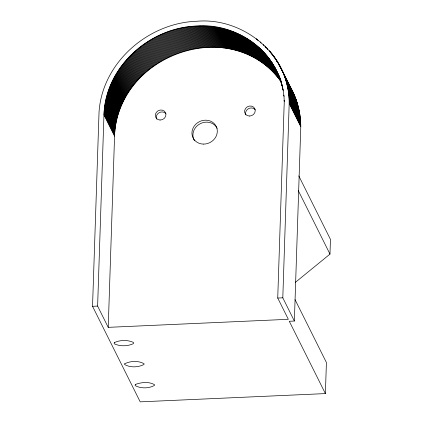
<?xml version="1.0" encoding="UTF-8"?>
<svg xmlns="http://www.w3.org/2000/svg" width="423" height="423" viewBox="0 0 423 423"><rect width="100%" height="100%" fill="white"/><g stroke="black" fill="none" stroke-linecap="round" stroke-linejoin="round"><path stroke-width="0.63" d="M325.393 393.591L289.29 321.269L294.366 321.041L282.807 297.818L289.195 103.503C290.548 55.408 243.521 17.116 196.991 21.25C148.373 22.731 102.287 62.482 99.045 111.984L92.542 306.305L140.203 401.85L325.393 393.591L326.413 362.522L295.032 299.606M294.366 321.041L300.779 126.726C300.753 111.825 296.581 96.936 288.676 84.299M295.471 282.278L329.977 254.112L330.458 239.397L298.781 175.894M97.618 306.078L103.958 114.897C105.311 66.829 149.805 27.395 196.832 26.03C242.194 22.197 287.101 59.913 284.076 106.866L277.731 298.041L288.338 319.312L108.225 327.344L97.618 306.078L92.542 306.305M108.225 327.344L114.564 136.164C116.621 55.022 231.968 13.367 280.861 81.364M277.731 298.041L282.807 297.818M279.772 65.724L293.076 92.373M279.037 64.381L294.027 94.466M278.281 63.048L294.63 95.873M277.493 61.726L280.497 67.611M281.073 68.769L282.522 71.672M283.336 73.364L294.916 96.587M277.091 61.076L277.959 62.816M278.54 63.979L279.989 66.882M283.616 74.078L295.201 97.301M276.97 61.007L277.551 62.165M278.133 63.328L278.709 64.492M283.896 74.792L295.746 98.733M276.267 59.78L277.425 62.102M284.425 76.23L296.01 99.453M275.849 59.141L277.583 62.62M284.684 76.954L296.269 100.177M275.421 58.501L276.579 60.822M274.987 57.866L275.854 59.611M284.933 77.679L296.518 100.901M285.176 78.408L296.761 101.631M274.548 57.237L275.415 58.977M285.409 79.138L296.994 102.361M274.099 56.613L274.971 58.353M273.649 55.989L274.516 57.734M285.641 79.873L297.221 103.096M285.858 80.608L297.443 103.831M273.189 55.371L274.062 57.116M272.729 54.757L273.306 55.921M286.075 81.348L297.66 104.571M286.281 82.088L297.866 105.311M272.259 54.149L272.835 55.313M286.482 82.829L298.067 106.051M271.783 53.547L272.359 54.71M286.678 83.574L298.257 106.797M271.302 52.949L271.878 54.107M286.863 84.325L298.448 107.542M270.81 52.352L271.682 54.091M287.043 85.071L298.627 108.293M270.318 51.759L270.894 52.923M287.212 85.821L298.797 109.044M269.816 51.172L270.688 52.912M287.381 86.578L298.961 109.795M269.314 50.591L269.89 51.754M287.534 87.328L299.119 110.551M287.688 88.084L299.273 111.307M287.83 88.846L299.415 112.069M287.968 89.602L299.553 112.825M267.236 48.307L267.817 49.47M288.095 90.363L299.68 113.586M266.702 47.751L267.283 48.909M288.216 91.13L299.801 114.353M288.333 91.891L299.918 115.114M265.618 46.646L266.199 47.81M288.444 92.658L300.023 115.881M265.068 46.102L265.649 47.265M288.544 93.425L300.124 116.648M288.634 94.197L300.219 117.42M288.724 94.964L300.304 118.186M263.386 44.5L263.968 45.658M274.855 67.495L279.492 76.759M274.146 66.226L279.783 77.568M273.417 64.973L280.359 78.826M288.803 95.735L300.383 118.958M273.041 64.349L280.312 78.99M272.275 63.117L280.322 79.09M271.883 62.504L280.724 80.227M288.872 96.507L300.457 119.73M271.481 61.895L281.205 81.39M271.08 61.293L281.099 81.38M270.667 60.695L280.983 81.369M288.935 97.285L300.52 120.502M280.312 80.143L281.2 81.914M270.249 60.098L281.422 82.607M269.832 59.506L280.438 80.772M269.403 58.919L280.01 80.185M280.75 81.528L281.639 83.299M288.994 98.057L300.579 121.279M280.962 82.226L281.549 83.405M268.97 58.332L279.577 79.598M281.163 82.924L282.051 84.695M268.531 57.75L279.138 79.022M289.046 98.834L300.626 122.051M260.478 41.93L261.06 43.088M268.082 57.174L278.694 78.445M281.549 84.325L282.437 86.096M267.632 56.603L278.244 77.869M281.734 85.034L282.321 86.213M289.089 99.606L300.674 122.829M267.177 56.037L277.784 77.303M281.908 85.737L282.501 86.921M266.717 55.471L277.324 76.737M289.126 100.383L300.705 123.606M266.247 54.911L276.859 76.177M282.241 87.159L282.834 88.338M265.776 54.356L276.383 75.622M289.152 101.166L300.737 124.383M265.295 53.806L275.907 75.072M282.548 88.587L283.14 89.766M289.173 101.943L300.758 125.166M264.814 53.261L275.421 74.527M282.691 89.301L283.283 90.485M264.322 52.716L274.934 73.983M289.189 102.72L300.769 125.943M257.443 39.487L258.025 40.65M263.83 52.177L274.437 73.443M263.328 51.643L273.94 72.909M289.195 103.503L300.779 126.726M262.826 51.114L273.432 72.381M262.313 50.591L272.925 71.857M256.195 38.551L256.772 39.714M261.8 50.073L272.407 71.339M261.282 49.554L271.889 70.821M260.753 49.047L271.36 70.313M283.59 95.085L284.177 96.264M260.224 48.539L270.831 69.806M259.685 48.037L270.297 69.303M259.146 47.54L269.752 68.812M258.601 47.048L269.208 68.32M258.051 46.562L268.658 67.833M257.496 46.081L268.103 67.347M256.935 45.605L267.542 66.871M284.018 100.209L284.605 101.393M256.37 45.134L266.976 66.4M255.799 44.669L266.405 65.935M255.222 44.203L265.834 65.47M254.646 43.749L265.253 65.015M254.059 43.294L264.671 64.566M253.472 42.85L264.079 64.116M252.88 42.411L263.487 63.677M252.282 41.972L262.889 63.239M251.68 41.544L262.286 62.81M251.072 41.116L261.684 62.382M250.464 40.698L261.07 61.964M249.845 40.28L260.457 61.547M249.226 39.873L259.838 61.139M248.602 39.466L259.214 60.732M247.978 39.069L258.585 60.336M247.344 38.678L257.956 59.944M246.709 38.287L257.316 59.553M246.07 37.906L256.676 59.172M245.425 37.531L256.037 58.797M244.78 37.161L255.386 58.427M244.124 36.79L254.736 58.062M243.474 36.431L254.08 57.702M242.813 36.077L253.419 57.348M242.152 35.733L252.758 56.999M241.48 35.389L252.092 56.656M240.814 35.051L251.421 56.317M240.137 34.718L250.749 55.984M239.46 34.395L250.072 55.662M238.784 34.073L249.39 55.339M238.096 33.761L248.708 55.027M237.409 33.454L248.015 54.72M236.716 33.153L247.328 54.419M236.023 32.857L246.635 54.123M235.325 32.566L245.937 53.832M234.628 32.28L245.234 53.547M233.924 32.005L244.531 53.272M233.216 31.73L243.828 52.997M232.507 31.466L243.114 52.732M231.793 31.207L242.405 52.473M231.08 30.953L241.686 52.219M230.361 30.705L240.973 51.971M229.641 30.461L240.248 51.728M228.917 30.223L239.524 51.49M228.193 29.996L238.799 51.262M227.463 29.774L238.07 51.04M226.733 29.557L237.34 50.823M225.998 29.346L236.605 50.612M225.263 29.139L235.87 50.406M224.523 28.938L235.13 50.21M223.783 28.748L234.39 50.014M223.037 28.563L233.649 49.829M222.292 28.383L232.904 49.65M221.546 28.209L232.153 49.475M220.795 28.04L231.402 49.311M220.045 27.881L230.651 49.147M219.288 27.728L229.901 48.994M218.532 27.58L229.144 48.846M217.776 27.437L228.383 48.703M217.015 27.299L227.627 48.566M298.294 190.609L329.977 254.112M216.259 27.172L226.865 48.439M215.492 27.051L226.104 48.317M214.731 26.935L225.337 48.201M213.964 26.823L224.571 48.09M213.197 26.718L223.804 47.984M212.425 26.623L223.037 47.889M211.653 26.533L222.265 47.799M210.887 26.448L221.493 47.714M210.109 26.369L220.721 47.635M209.337 26.295L219.944 47.561M208.56 26.231L219.172 47.498M207.783 26.173L218.395 47.439M207.006 26.12L217.618 47.387M206.228 26.073L216.835 47.339M205.451 26.036L216.058 47.302M204.669 26.004L215.275 47.27M203.886 25.977L214.498 47.244M203.103 25.956L213.715 47.223M202.321 25.94L212.933 47.212M201.538 25.935L212.15 47.202M200.756 25.935L211.363 47.202M199.973 25.94L210.58 47.207M199.185 25.951L209.797 47.223M198.403 25.972L209.01 47.239M197.615 25.999L208.227 47.265M196.832 26.03L207.439 47.297M196.045 26.067L206.651 47.334M195.257 26.115L205.869 47.381M194.474 26.163L205.081 47.429M193.686 26.221L204.293 47.487M192.899 26.284L203.511 47.55M192.116 26.358L202.723 47.625M191.328 26.432L201.935 47.699M190.54 26.517L201.152 47.783M189.758 26.607L200.365 47.873M188.97 26.702L199.582 47.968M188.187 26.808L198.794 48.074M187.4 26.913L198.012 48.18M186.617 27.03L197.229 48.296M185.834 27.151L196.441 48.418M185.052 27.278L195.659 48.545M184.269 27.416L194.876 48.682M183.487 27.553L194.099 48.825M182.71 27.701L193.316 48.968M181.927 27.855L192.539 49.121M181.15 28.018L191.756 49.285M180.372 28.182L190.979 49.449M179.595 28.357L190.202 49.623M178.818 28.531L189.43 49.803M178.046 28.716L188.653 49.988M177.274 28.912L187.881 50.178M176.502 29.108L187.109 50.374M175.73 29.314L186.337 50.58M174.958 29.52L185.57 50.786M174.191 29.737L184.803 51.003M173.425 29.959L184.037 51.225M172.663 30.186L183.27 51.458M171.897 30.424L182.509 51.691M171.135 30.662L181.747 51.929M170.379 30.911L180.986 52.177M169.618 31.165L180.23 52.431M168.862 31.424L179.474 52.69M168.111 31.688L178.718 52.954M167.36 31.958L177.967 53.224M166.609 32.238L177.216 53.504M165.858 32.518L176.47 53.784M165.113 32.809L175.725 54.075M164.373 33.105L174.979 54.371M163.627 33.406L174.239 54.673M162.892 33.713L173.499 54.979M162.152 34.025L172.764 55.291M161.417 34.342L172.029 55.609M160.687 34.67L171.294 55.936M159.957 34.998L170.564 56.264M159.233 35.336L169.84 56.603M158.509 35.675L169.115 56.941M157.784 36.024L168.396 57.29M157.065 36.378L167.677 57.644M156.351 36.738L166.958 58.004M155.638 37.102L166.25 58.369M154.929 37.473L165.536 58.739M154.221 37.848L164.833 59.114M153.517 38.229L164.124 59.495M152.819 38.615L163.426 59.881M152.121 39.006L162.728 60.272M151.423 39.402L162.035 60.674M150.736 39.81L161.343 61.076M150.043 40.217L160.655 61.483M149.361 40.629L159.968 61.895M148.679 41.052L159.286 62.318M148.002 41.475L158.609 62.741M147.326 41.903L157.938 63.17M146.659 42.342L157.266 63.609M145.988 42.781L156.6 64.047M145.327 43.225L155.934 64.492M144.666 43.675L155.278 64.946M144.01 44.135L154.617 65.401M143.36 44.595L153.967 65.861M142.71 45.06L153.322 66.326M142.065 45.531L152.677 66.797M141.425 46.007L152.037 67.273M140.79 46.488L151.397 67.754M140.156 46.974L150.768 68.24M139.527 47.466L150.139 68.732M138.903 47.958L149.515 69.229M138.284 48.46L148.891 69.726M137.671 48.968L148.277 70.234M137.057 49.475L147.664 70.741M136.449 49.988L147.061 71.254M135.846 50.511L146.458 71.778M135.249 51.035L145.856 72.301M134.657 51.564L145.263 72.83M134.065 52.092L144.677 73.359M133.483 52.632L144.09 73.898M132.901 53.171L143.508 74.437M132.325 53.721L142.937 74.987M131.754 54.271L142.366 75.537M131.188 54.826L141.8 76.092M130.628 55.381L141.234 76.653M130.073 55.947L140.679 77.213M129.523 56.513L140.129 77.779M128.973 57.084L139.585 78.35M128.433 57.66L139.04 78.927M127.894 58.242L138.506 79.508M127.365 58.823L137.972 80.09M126.837 59.41L137.443 80.682M126.313 60.003L136.925 81.269M125.8 60.6L136.407 81.866M125.287 61.198L135.899 82.464M124.785 61.8L135.392 83.072M124.283 62.408L134.889 83.675M123.786 63.022L134.398 84.288M123.299 63.635L133.906 84.901M122.813 64.254L133.419 85.52M122.332 64.872L132.944 86.139M121.861 65.496L132.468 86.763M121.39 66.125L132.002 87.392M120.93 66.76L131.537 88.026M120.47 67.394L131.082 88.661M120.021 68.029L130.628 89.301M119.577 68.674L130.184 89.94M119.133 69.319L129.745 90.585M118.699 69.964L129.311 91.231M118.271 70.615L128.878 91.886M117.848 71.27L128.455 92.537M117.43 71.926L128.042 93.197M117.018 72.587L127.63 93.853M116.616 73.253L127.223 94.519M116.214 73.919L126.826 95.186M115.823 74.585L126.429 95.852M115.431 75.257L126.043 96.523M115.051 75.934L125.663 97.2M114.675 76.611L125.287 97.877M114.305 77.287L124.917 98.554M113.946 77.969L124.552 99.236M113.586 78.657L124.193 99.923M113.232 79.344L123.844 100.611M112.888 80.032L123.5 101.298M112.55 80.724L123.156 101.991M112.217 81.417L122.829 102.683M111.889 82.115L122.501 103.381M111.572 82.813L122.178 104.079M111.254 83.511L121.866 104.782M110.948 84.214L121.56 105.48M110.646 84.923L121.258 106.189M110.35 85.626L120.962 106.892M110.065 86.334L120.671 107.601M109.779 87.048L120.391 108.314M109.504 87.757L120.116 109.028M109.234 88.47L119.846 109.742M108.975 89.19L119.582 110.456M108.716 89.909L119.323 111.175M108.468 90.628L119.075 111.894M108.225 91.347L118.831 112.613M107.987 92.066L118.593 113.338M107.754 92.79L118.366 114.057M107.532 93.515L118.139 114.781M107.315 94.244L117.922 115.511M107.104 94.969L117.71 116.235M106.897 95.698L117.509 116.965M106.702 96.428L117.314 117.694M106.511 97.158L117.118 118.424M106.326 97.893L116.938 119.159M106.152 98.622L116.759 119.894M105.977 99.357L116.589 120.624M105.813 100.092L116.425 121.359M105.66 100.827L116.267 122.094M105.507 101.568L116.119 122.834M105.364 102.303L115.971 123.569M105.227 103.043L115.833 124.309M105.094 103.778L115.706 125.044M104.973 104.518L115.579 125.784M104.856 105.258L115.463 126.525M104.745 105.999L115.357 127.265M104.645 106.739L115.252 128.005M104.544 107.479L115.156 128.745M104.455 108.219L115.067 129.486M104.375 108.96L114.982 130.226M104.296 109.7L114.908 130.966M104.227 110.44L114.839 131.706M104.169 111.18L114.776 132.452M104.111 111.926L114.723 133.192M104.063 112.666L114.67 133.932M104.021 113.406L114.628 134.673M103.984 114.147L114.596 135.413M103.958 114.897L114.564 136.164M156.6 119.106A5.425 4.917 -26.5 0 1 159.143 112.692A5.425 4.917 -26.5 0 1 166.017 113.85M245.789 114.839A5.425 4.917 -26.5 0 1 248.571 108.637A5.425 4.917 -26.5 0 1 255.291 109.837M194.522 140.732A12.923 11.712 -26.5 0 1 194.416 140.558M194.215 140.203A12.923 11.712 -26.5 0 1 193.935 139.653M193.85 139.468A12.923 11.712 -26.5 0 1 200.597 123.5A12.923 11.712 -26.5 0 1 217.173 128.343M124.711 363.838L124.626 364.499C130.099 367.799 138.427 367.465 144.01 364.452L144.1 363.791C138.622 360.491 130.295 360.824 124.711 363.838M114.474 342.545L114.099 343.201L114.39 343.851C120.111 346.527 127.566 346.342 133.287 343.719L133.663 343.064L133.372 342.408C127.646 339.738 120.195 339.923 114.474 342.545M135.794 384.301L135.143 384.946L135.149 385.607C140.727 388.695 149.044 388.589 154.548 385.369L154.538 384.708C149.113 381.493 141.583 382.202 135.794 384.301M160.031 120.032A5.425 4.917 -26.5 0 0 165.488 112.629A5.425 4.917 -26.5 0 0 156.314 112.365A5.425 4.917 -26.5 0 0 160.031 120.032M249.369 116.05A5.425 4.917 -26.5 0 0 254.768 108.611A5.425 4.917 -26.5 0 0 245.583 108.415A5.425 4.917 -26.5 0 0 249.369 116.05M203.347 144.095A12.923 11.712 -26.5 0 0 216.201 126.392A12.923 11.712 -26.5 0 0 194.331 125.922A12.923 11.712 -26.5 0 0 203.347 144.095"/></g></svg>
